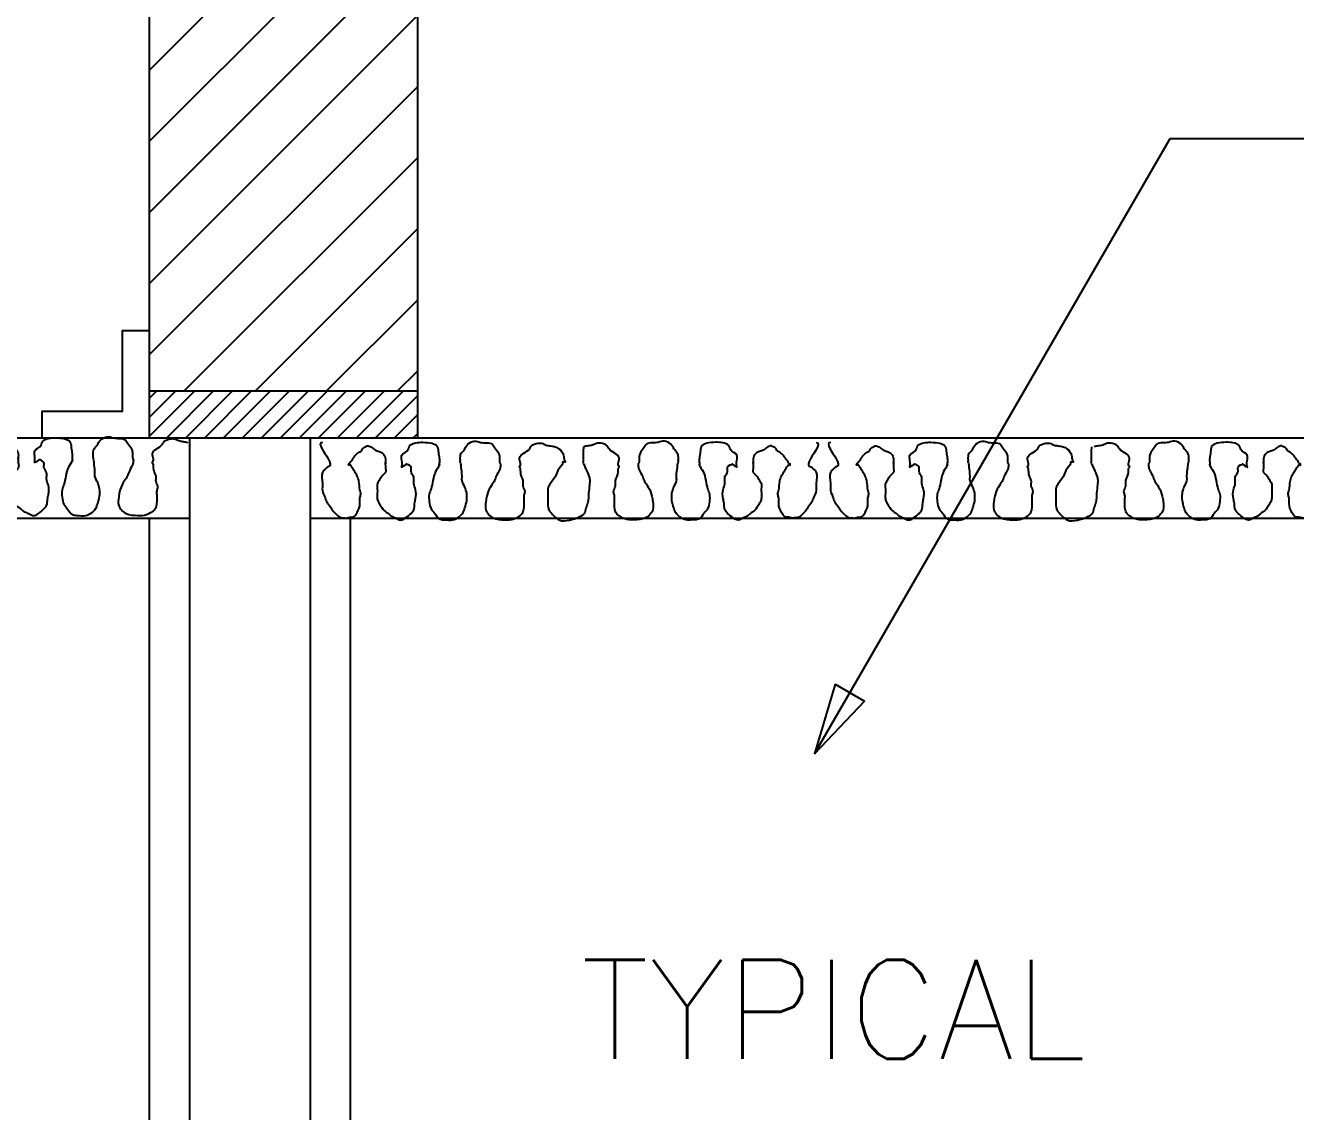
# Model space of a CAD drawing. Extents: x -251.9 to -196.2, y -340.1 to -300.7.
# Drawn here: x -243.925 to -242.003, y -333.244 to -331.6 of the extents above; entities that cross this region are included whole.
import ezdxf
from ezdxf.enums import TextEntityAlignment as Align

# ---------------------------------------------------------------- set-up
doc = ezdxf.new("R2010")
doc.units = 0
doc.header["$LTSCALE"] = 0.5
doc.header["$MEASUREMENT"] = 0
for name, color, linetype in [('AC', 10, 'CONTINUOUS'), ('DUCK', 2, 'CONTINUOUS'), ('HATCH', 11, 'CONTINUOUS'), ('LA-1', 2, 'CONTINUOUS'), ('LINE', 3, 'CONTINUOUS')]:
    doc.layers.add(name, color=color, linetype=linetype)
doc.styles.add('ROMANS', font='romans', dxfattribs={"width": 0.6})

msp = doc.modelspace()

# ---------------------------------------------------------------- hatches: boundary and pattern name
at = {"layer": 'HATCH'}
h = msp.add_hatch(dxfattribs=at)
h.set_pattern_fill('ANSI31', color=256, scale=0.608943, style=0)
h.set_pattern_definition([(45, (-325.95441, -351.01936), (-0.05382345, 0.05382345), [])])
h.paths.add_polyline_path([(-243.3313, -331.2097), (-243.4924, -331.2097), (-243.4924, -331.234), (-243.5657, -331.1849), (-243.5657, -331.2097), (-243.7373, -331.2097), (-243.7373, -332.1536), (-243.3313, -332.1536)])
h = msp.add_hatch(dxfattribs=at)
h.set_pattern_fill('ANSI31', color=256, scale=0.162385, style=0)
h.set_pattern_definition([(45, (-336.234206, -352.00708), (-0.0143529197, 0.0143529197), [])])
h.paths.add_polyline_path([(-243.7373, -332.1536), (-243.7373, -332.2246), (-243.3313, -332.2246), (-243.3313, -332.1536)])

# ---------------------------------------------------------------- linework, layer by layer
at = {"layer": 'AC'}
for p, q in [((-243.7373, -332.2246), (-243.7373, -331.2097)), ((-243.3313, -332.2246), (-243.3313, -331.2097)), ((-243.7373, -332.1536), (-243.3313, -332.1536)), ((-243.6764, -334.498), (-243.6764, -332.2246)), ((-243.4937, -334.498), (-243.4937, -332.2246)), ((-243.7373, -334.3762), (-243.7373, -332.3464)), ((-243.4328, -334.3762), (-243.4328, -332.3464))]:
    msp.add_line(p, q, dxfattribs=at)
at = {"layer": 'DUCK'}
for p, q in [((-244.7522, -332.2246), (-240.8549, -332.2246)), ((-244.8943, -332.3464), (-243.6764, -332.3464)), ((-243.4937, -332.3464), (-240.9767, -332.3464))]:
    msp.add_line(p, q, dxfattribs=at)
at = {"layer": 'HATCH'}
for points, knots in [([(-244.0311, -332.2247), (-244.0402, -332.2255), (-244.0166, -332.2533), (-244.0204, -332.2615), (-244.0202, -332.2598), (-244.0346, -332.27), (-244.03, -332.2851), (-244.0324, -332.2983), (-244.027, -332.3074), (-244.0248, -332.3159), (-244.019, -332.3218), (-244.0157, -332.3288), (-244.0101, -332.3339), (-244.0051, -332.3386), (-243.9989, -332.3391), (-243.9936, -332.3397), (-243.9898, -332.3372), (-243.9857, -332.3384), (-243.9814, -332.3359), (-243.9771, -332.3288), (-243.9734, -332.3193), (-243.9754, -332.3096), (-243.9721, -332.3029), (-243.9756, -332.2947), (-243.9749, -332.2852), (-243.9777, -332.2774), (-243.9807, -332.2715), (-243.9836, -332.267), (-243.9873, -332.2611), (-243.9918, -332.2561), (-243.9906, -332.2573), (-243.9906, -332.2598), (-243.9924, -332.2593), (-243.9848, -332.25), (-243.9801, -332.2411), (-243.9715, -332.2381), (-243.9704, -332.2334), (-243.9666, -332.2321), (-243.9627, -332.2293), (-243.9571, -332.2315), (-243.9536, -332.2353), (-243.9468, -332.2385), (-243.9385, -332.2401), (-243.9355, -332.2484), (-243.936, -332.2573), (-243.9357, -332.2559), (-243.9358, -332.2551), (-243.9356, -332.2533), (-243.9363, -332.2618), (-243.934, -332.2702), (-243.9416, -332.275), (-243.9445, -332.2816), (-243.9487, -332.2874), (-243.9478, -332.2952), (-243.9481, -332.302), (-243.9484, -332.3094), (-243.9469, -332.3153), (-243.9421, -332.3219), (-243.9378, -332.3289), (-243.9317, -332.3318), (-243.9286, -332.3359), (-243.9232, -332.3377), (-243.9187, -332.34), (-243.9148, -332.3424), (-243.9101, -332.3422), (-243.904, -332.3385), (-243.898, -332.3334), (-243.8915, -332.3263), (-243.8922, -332.3179), (-243.8894, -332.3082), (-243.8888, -332.2974), (-243.8944, -332.2872), (-243.8909, -332.2768), (-243.8988, -332.2702), (-243.8947, -332.2601), (-243.9053, -332.2575), (-243.9026, -332.2573), (-243.9123, -332.2629), (-243.9106, -332.2617), (-243.9103, -332.2536), (-243.9131, -332.2414), (-243.9011, -332.239), (-243.8996, -332.226), (-243.8872, -332.2246), (-243.8755, -332.2247), (-243.8668, -332.2246), (-243.8556, -332.2303), (-243.8561, -332.2401), (-243.8537, -332.2485), (-243.8545, -332.2578), (-243.8541, -332.2582), (-243.8547, -332.2573), (-243.853, -332.2591), (-243.8611, -332.2692), (-243.864, -332.2821), (-243.8658, -332.2939), (-243.8705, -332.304), (-243.8695, -332.3144), (-243.8682, -332.3253), (-243.8603, -332.3323), (-243.8562, -332.3414), (-243.8449, -332.342), (-243.8355, -332.3432), (-243.8251, -332.339), (-243.8184, -332.3325), (-243.8152, -332.3228), (-243.8123, -332.3132), (-243.8124, -332.3022), (-243.8151, -332.292), (-243.8206, -332.284), (-243.8191, -332.2729), (-243.8217, -332.263), (-243.8207, -332.2615), (-243.8229, -332.2524), (-243.8224, -332.2526), (-243.8225, -332.2525), (-243.8227, -332.2408), (-243.8162, -332.2362), (-243.8124, -332.2263), (-243.8008, -332.2208), (-243.7881, -332.2269), (-243.7756, -332.223), (-243.7697, -332.2341), (-243.7645, -332.2396), (-243.7626, -332.2476), (-243.7637, -332.256), (-243.7609, -332.2572), (-243.762, -332.2597), (-243.7616, -332.2646), (-243.7683, -332.2751), (-243.7712, -332.2851), (-243.7785, -332.2933), (-243.7824, -332.304), (-243.784, -332.3156), (-243.7855, -332.3257), (-243.7798, -332.3342), (-243.7706, -332.3419), (-243.7585, -332.3417), (-243.7459, -332.3424), (-243.7377, -332.3393), (-243.7307, -332.3349), (-243.7263, -332.3293), (-243.7257, -332.3203), (-243.7255, -332.3121), (-243.7264, -332.3046), (-243.723, -332.2982), (-243.7288, -332.2913), (-243.7259, -332.2827), (-243.7317, -332.2744), (-243.7308, -332.2637), (-243.7331, -332.2621), (-243.7334, -332.2608), (-243.7297, -332.2594), (-243.7363, -332.2435), (-243.7194, -332.2394), (-243.7144, -332.2281), (-243.7068, -332.226), (-243.6989, -332.2255), (-243.693, -332.2293), (-243.686, -332.2301), (-243.6815, -332.2308), (-243.6794, -332.2314)], [0, 0, 0, 0, 0.0135353, 0.0258367, 0.033431, 0.0402274, 0.0483779, 0.0538116, 0.0596161, 0.0632746, 0.0666728, 0.0715734, 0.0744575, 0.0778574, 0.0813265, 0.0833677, 0.085519, 0.0875602, 0.089081, 0.0924792, 0.0995714, 0.1036467, 0.1064475, 0.1099111, 0.1160617, 0.1203582, 0.1218775, 0.1258398, 0.12829, 0.1322523, 0.1349692, 0.1410821, 0.1458366, 0.1497988, 0.1579839, 0.1604358, 0.1619551, 0.164407, 0.1659279, 0.168733, 0.1721329, 0.1736537, 0.1797373, 0.1833958, 0.1854335, 0.1929048, 0.1963009, 0.2010554, 0.2051307, 0.209206, 0.2120901, 0.2169907, 0.2200292, 0.2220669, 0.2281798, 0.2302174, 0.2330182, 0.2369805, 0.2422891, 0.244741, 0.2466637, 0.2497055, 0.2527473, 0.2542682, 0.2563094, 0.2593512, 0.2646615, 0.2680597, 0.2728626, 0.2763261, 0.2831183, 0.2880637, 0.2928181, 0.297376, 0.3007721, 0.3055791, 0.3076167, 0.3146125, 0.3180086, 0.3234423, 0.3275176, 0.3337859, 0.3359342, 0.3454089, 0.3467698, 0.3536075, 0.3585113, 0.362643, 0.3667747, 0.3715292, 0.3762837, 0.3823966, 0.3871511, 0.3932283, 0.4003205, 0.4065831, 0.4108795, 0.4163132, 0.4219148, 0.4262668, 0.4315754, 0.4350445, 0.4418486, 0.4455117, 0.45128, 0.4549386, 0.4605401, 0.4659738, 0.4709192, 0.4760933, 0.4794894, 0.4869917, 0.4910669, 0.4965431, 0.5006184, 0.5074105, 0.5122134, 0.5165655, 0.5180848, 0.5278237, 0.5299749, 0.5389238, 0.542322, 0.5472225, 0.5500233, 0.5540985, 0.5595747, 0.567046, 0.5745483, 0.5812397, 0.5848982, 0.5897987, 0.5971158, 0.6012475, 0.6073604, 0.6113227, 0.6156765, 0.6246253, 0.6280273, 0.634481, 0.6369329, 0.6403311, 0.6444628, 0.6498965, 0.6526134, 0.6554141, 0.6597106, 0.6637859, 0.6674444, 0.6735951, 0.6790712, 0.6851842, 0.6920103, 0.6968132, 0.7069202, 0.7093704, 0.7145508, 0.7172723, 0.7209355, 0.7244046, 0.7276109, 0.7276109, 0.7276109, 0.7276109]), ([(-243.4754, -332.2314), (-243.4846, -332.2322), (-243.461, -332.26), (-243.4648, -332.2682), (-243.4646, -332.2665), (-243.479, -332.2766), (-243.4743, -332.2918), (-243.4768, -332.3049), (-243.4714, -332.314), (-243.4692, -332.3226), (-243.4634, -332.3285), (-243.4601, -332.3355), (-243.4545, -332.3405), (-243.4495, -332.3452), (-243.4433, -332.3457), (-243.438, -332.3463), (-243.4342, -332.3439), (-243.4301, -332.345), (-243.4258, -332.3425), (-243.4215, -332.3355), (-243.4178, -332.3259), (-243.4197, -332.3163), (-243.4165, -332.3096), (-243.42, -332.3014), (-243.4192, -332.2919), (-243.4221, -332.2841), (-243.4251, -332.2782), (-243.428, -332.2736), (-243.4317, -332.2678), (-243.4361, -332.2628), (-243.435, -332.264), (-243.435, -332.2664), (-243.4368, -332.266), (-243.4292, -332.2567), (-243.4244, -332.2477), (-243.4159, -332.2447), (-243.4148, -332.24), (-243.411, -332.2387), (-243.4071, -332.236), (-243.4015, -332.2382), (-243.3979, -332.2419), (-243.3912, -332.2451), (-243.3829, -332.2468), (-243.3799, -332.2551), (-243.3804, -332.264), (-243.3801, -332.2626), (-243.3802, -332.2618), (-243.38, -332.26), (-243.3807, -332.2684), (-243.3784, -332.2769), (-243.386, -332.2816), (-243.3888, -332.2883), (-243.3931, -332.2941), (-243.3922, -332.3018), (-243.3925, -332.3086), (-243.3928, -332.3161), (-243.3913, -332.322), (-243.3865, -332.3286), (-243.3822, -332.3356), (-243.376, -332.3384), (-243.373, -332.3426), (-243.3676, -332.3444), (-243.3631, -332.3467), (-243.3592, -332.3491), (-243.3545, -332.3489), (-243.3483, -332.3451), (-243.3423, -332.3401), (-243.3359, -332.333), (-243.3365, -332.3246), (-243.3338, -332.3148), (-243.3332, -332.3041), (-243.3387, -332.2939), (-243.3353, -332.2835), (-243.3432, -332.2769), (-243.3391, -332.2668), (-243.3497, -332.2641), (-243.347, -332.2639), (-243.3567, -332.2696), (-243.355, -332.2684), (-243.3547, -332.2602), (-243.3575, -332.248), (-243.3455, -332.2457), (-243.3439, -332.2327), (-243.3316, -332.2313), (-243.3199, -332.2314), (-243.3111, -332.2313), (-243.3, -332.2369), (-243.3005, -332.2467), (-243.2981, -332.2551), (-243.2988, -332.2645), (-243.2985, -332.2649), (-243.2991, -332.264), (-243.2974, -332.2657), (-243.3055, -332.2758), (-243.3084, -332.2888), (-243.3102, -332.3006), (-243.3149, -332.3106), (-243.3139, -332.3211), (-243.3125, -332.332), (-243.3047, -332.3389), (-243.3006, -332.3481), (-243.2893, -332.3487), (-243.2799, -332.3499), (-243.2695, -332.3456), (-243.2628, -332.3392), (-243.2595, -332.3294), (-243.2567, -332.3199), (-243.2567, -332.3089), (-243.2595, -332.2987), (-243.265, -332.2907), (-243.2635, -332.2796), (-243.2661, -332.2696), (-243.265, -332.2682), (-243.2673, -332.2591), (-243.2667, -332.2593), (-243.2668, -332.2592), (-243.2671, -332.2475), (-243.2605, -332.2429), (-243.2567, -332.233), (-243.2452, -332.2275), (-243.2325, -332.2336), (-243.22, -332.2297), (-243.2141, -332.2408), (-243.2089, -332.2463), (-243.207, -332.2543), (-243.2081, -332.2627), (-243.2053, -332.2639), (-243.2064, -332.2663), (-243.2059, -332.2713), (-243.2127, -332.2817), (-243.2156, -332.2917), (-243.2228, -332.3), (-243.2268, -332.3107), (-243.2284, -332.3223), (-243.2298, -332.3324), (-243.2242, -332.3408), (-243.215, -332.3486), (-243.2029, -332.3484), (-243.1902, -332.3491), (-243.1821, -332.346), (-243.1751, -332.3416), (-243.1707, -332.336), (-243.1701, -332.327), (-243.1699, -332.3188), (-243.1708, -332.3113), (-243.1674, -332.3049), (-243.1732, -332.298), (-243.1703, -332.2894), (-243.176, -332.2811), (-243.1752, -332.2704), (-243.1775, -332.2688), (-243.1778, -332.2675), (-243.1741, -332.2661), (-243.1807, -332.2501), (-243.1638, -332.2461), (-243.1588, -332.2348), (-243.1511, -332.2327), (-243.1432, -332.2322), (-243.1373, -332.236), (-243.1302, -332.2368), (-243.1235, -332.2378), (-243.1158, -332.2415), (-243.1102, -332.2494), (-243.1097, -332.2603), (-243.106, -332.2616), (-243.1138, -332.2608), (-243.1104, -332.2637), (-243.1197, -332.2726), (-243.1227, -332.2854), (-243.131, -332.2926), (-243.1352, -332.3024), (-243.1341, -332.311), (-243.1343, -332.3214), (-243.1351, -332.3326), (-243.128, -332.3397), (-243.1222, -332.3458), (-243.116, -332.3504), (-243.1056, -332.3498), (-243.0966, -332.3485), (-243.0867, -332.3442), (-243.0779, -332.3402), (-243.0767, -332.3305), (-243.0723, -332.321), (-243.0726, -332.309), (-243.0707, -332.2972), (-243.0702, -332.2878), (-243.0728, -332.2785), (-243.0767, -332.2706), (-243.0814, -332.2612), (-243.08, -332.2603), (-243.0806, -332.2603), (-243.0804, -332.258), (-243.0806, -332.2482), (-243.0803, -332.2409), (-243.0799, -332.2381)], [0, 0, 0, 0, 0.0135353, 0.0258367, 0.033431, 0.0402274, 0.0483779, 0.0538116, 0.0596161, 0.0632746, 0.0666728, 0.0715734, 0.0744575, 0.0778574, 0.0813265, 0.0833677, 0.085519, 0.0875602, 0.089081, 0.0924792, 0.0995714, 0.1036467, 0.1064475, 0.1099111, 0.1160617, 0.1203582, 0.1218775, 0.1258398, 0.12829, 0.1322523, 0.1349692, 0.1410821, 0.1458366, 0.1497988, 0.1579839, 0.1604358, 0.1619551, 0.164407, 0.1659279, 0.168733, 0.1721329, 0.1736537, 0.1797373, 0.1833958, 0.1854335, 0.1929048, 0.1963009, 0.2010554, 0.2051307, 0.209206, 0.2120901, 0.2169907, 0.2200292, 0.2220669, 0.2281798, 0.2302174, 0.2330182, 0.2369805, 0.2422891, 0.244741, 0.2466637, 0.2497055, 0.2527473, 0.2542682, 0.2563094, 0.2593512, 0.2646615, 0.2680597, 0.2728626, 0.2763261, 0.2831183, 0.2880637, 0.2928181, 0.297376, 0.3007721, 0.3055791, 0.3076167, 0.3146125, 0.3180086, 0.3234423, 0.3275176, 0.3337859, 0.3359342, 0.3454089, 0.3467698, 0.3536075, 0.3585113, 0.362643, 0.3667747, 0.3715292, 0.3762837, 0.3823966, 0.3871511, 0.3932283, 0.4003205, 0.4065831, 0.4108795, 0.4163132, 0.4219148, 0.4262668, 0.4315754, 0.4350445, 0.4418486, 0.4455117, 0.45128, 0.4549386, 0.4605401, 0.4659738, 0.4709192, 0.4760933, 0.4794894, 0.4869917, 0.4910669, 0.4965431, 0.5006184, 0.5074105, 0.5122134, 0.5165655, 0.5180848, 0.5278237, 0.5299749, 0.5389238, 0.542322, 0.5472225, 0.5500233, 0.5540985, 0.5595747, 0.567046, 0.5745483, 0.5812397, 0.5848982, 0.5897987, 0.5971158, 0.6012475, 0.6073604, 0.6113227, 0.6156765, 0.6246253, 0.6280273, 0.634481, 0.6369329, 0.6403311, 0.6444628, 0.6498965, 0.6526134, 0.6554141, 0.6597106, 0.6637859, 0.6674444, 0.6735951, 0.6790712, 0.6851842, 0.6920103, 0.6968132, 0.7069202, 0.7093704, 0.7145508, 0.7172723, 0.7209355, 0.7244046, 0.7278737, 0.7309155, 0.7367618, 0.7408935, 0.7470441, 0.7534889, 0.7582433, 0.7652392, 0.7704133, 0.7772097, 0.7808683, 0.7856227, 0.789698, 0.7965241, 0.8008762, 0.8037603, 0.8092436, 0.8112848, 0.8188915, 0.8225546, 0.8274584, 0.8317549, 0.8360514, 0.8428775, 0.8490281, 0.8537826, 0.8565834, 0.8632748, 0.8669334, 0.8716878, 0.8791592, 0.8839137, 0.8900266, 0.8939614, 0.8939614, 0.8939614, 0.8939614]), ([(-242.7283, -332.2314), (-242.7192, -332.2322), (-242.7427, -332.26), (-242.7389, -332.2682), (-242.7392, -332.2665), (-242.7247, -332.2766), (-242.7294, -332.2918), (-242.727, -332.3049), (-242.7323, -332.314), (-242.7346, -332.3226), (-242.7403, -332.3285), (-242.7436, -332.3355), (-242.7492, -332.3405), (-242.7542, -332.3452), (-242.7604, -332.3457), (-242.7657, -332.3463), (-242.7695, -332.3439), (-242.7736, -332.345), (-242.7779, -332.3425), (-242.7822, -332.3355), (-242.7859, -332.3259), (-242.784, -332.3163), (-242.7872, -332.3096), (-242.7837, -332.3014), (-242.7845, -332.2919), (-242.7816, -332.2841), (-242.7787, -332.2782), (-242.7758, -332.2736), (-242.7721, -332.2678), (-242.7676, -332.2628), (-242.7687, -332.264), (-242.7688, -332.2664), (-242.7669, -332.266), (-242.7745, -332.2567), (-242.7793, -332.2477), (-242.7878, -332.2447), (-242.7889, -332.24), (-242.7927, -332.2387), (-242.7966, -332.236), (-242.8023, -332.2382), (-242.8058, -332.2419), (-242.8125, -332.2451), (-242.8209, -332.2468), (-242.8239, -332.2551), (-242.8233, -332.264), (-242.8236, -332.2626), (-242.8235, -332.2618), (-242.8238, -332.26), (-242.823, -332.2684), (-242.8254, -332.2769), (-242.8177, -332.2816), (-242.8149, -332.2883), (-242.8107, -332.2941), (-242.8115, -332.3018), (-242.8113, -332.3086), (-242.8109, -332.3161), (-242.8125, -332.322), (-242.8172, -332.3286), (-242.8216, -332.3356), (-242.8277, -332.3384), (-242.8308, -332.3426), (-242.8361, -332.3444), (-242.8406, -332.3467), (-242.8445, -332.3491), (-242.8493, -332.3489), (-242.8554, -332.3451), (-242.8614, -332.3401), (-242.8678, -332.333), (-242.8672, -332.3246), (-242.8699, -332.3148), (-242.8706, -332.3041), (-242.865, -332.2939), (-242.8684, -332.2835), (-242.8605, -332.2769), (-242.8646, -332.2668), (-242.8541, -332.2641), (-242.8568, -332.2639), (-242.8471, -332.2696), (-242.8488, -332.2684), (-242.849, -332.2602), (-242.8462, -332.248), (-242.8582, -332.2457), (-242.8598, -332.2327), (-242.8721, -332.2313), (-242.8838, -332.2314), (-242.8926, -332.2313), (-242.9037, -332.2369), (-242.9032, -332.2467), (-242.9056, -332.2551), (-242.9049, -332.2645), (-242.9052, -332.2649), (-242.9046, -332.264), (-242.9063, -332.2657), (-242.8982, -332.2758), (-242.8953, -332.2888), (-242.8935, -332.3006), (-242.8889, -332.3106), (-242.8898, -332.3211), (-242.8912, -332.332), (-242.899, -332.3389), (-242.9032, -332.3481), (-242.9144, -332.3487), (-242.9238, -332.3499), (-242.9342, -332.3456), (-242.9409, -332.3392), (-242.9442, -332.3294), (-242.947, -332.3199), (-242.947, -332.3089), (-242.9442, -332.2987), (-242.9387, -332.2907), (-242.9403, -332.2796), (-242.9377, -332.2696), (-242.9387, -332.2682), (-242.9364, -332.2591), (-242.937, -332.2593), (-242.9369, -332.2592), (-242.9366, -332.2475), (-242.9432, -332.2429), (-242.947, -332.233), (-242.9585, -332.2275), (-242.9713, -332.2336), (-242.9837, -332.2297), (-242.9896, -332.2408), (-242.9948, -332.2463), (-242.9967, -332.2543), (-242.9957, -332.2627), (-242.9984, -332.2639), (-242.9973, -332.2663), (-242.9978, -332.2713), (-242.991, -332.2817), (-242.9881, -332.2917), (-242.9809, -332.3), (-242.9769, -332.3107), (-242.9753, -332.3223), (-242.9739, -332.3324), (-242.9795, -332.3408), (-242.9887, -332.3486), (-243.0008, -332.3484), (-243.0135, -332.3491), (-243.0216, -332.346), (-243.0287, -332.3416), (-243.0331, -332.336), (-243.0336, -332.327), (-243.0338, -332.3188), (-243.0329, -332.3113), (-243.0364, -332.3049), (-243.0306, -332.298), (-243.0334, -332.2894), (-243.0277, -332.2811), (-243.0285, -332.2704), (-243.0262, -332.2688), (-243.0259, -332.2675), (-243.0296, -332.2661), (-243.023, -332.2501), (-243.04, -332.2461), (-243.045, -332.2348), (-243.0526, -332.2327), (-243.0605, -332.2322), (-243.0664, -332.236), (-243.0734, -332.2368), (-243.0779, -332.2375), (-243.0799, -332.2381)], [0, 0, 0, 0, 0.0135353, 0.0258367, 0.033431, 0.0402274, 0.0483779, 0.0538116, 0.0596161, 0.0632746, 0.0666728, 0.0715734, 0.0744575, 0.0778574, 0.0813265, 0.0833677, 0.085519, 0.0875602, 0.089081, 0.0924792, 0.0995714, 0.1036467, 0.1064475, 0.1099111, 0.1160617, 0.1203582, 0.1218775, 0.1258398, 0.12829, 0.1322523, 0.1349692, 0.1410821, 0.1458366, 0.1497988, 0.1579839, 0.1604358, 0.1619551, 0.164407, 0.1659279, 0.168733, 0.1721329, 0.1736537, 0.1797373, 0.1833958, 0.1854335, 0.1929048, 0.1963009, 0.2010554, 0.2051307, 0.209206, 0.2120901, 0.2169907, 0.2200292, 0.2220669, 0.2281798, 0.2302174, 0.2330182, 0.2369805, 0.2422891, 0.244741, 0.2466637, 0.2497055, 0.2527473, 0.2542682, 0.2563094, 0.2593512, 0.2646615, 0.2680597, 0.2728626, 0.2763261, 0.2831183, 0.2880637, 0.2928181, 0.297376, 0.3007721, 0.3055791, 0.3076167, 0.3146125, 0.3180086, 0.3234423, 0.3275176, 0.3337859, 0.3359342, 0.3454089, 0.3467698, 0.3536075, 0.3585113, 0.362643, 0.3667747, 0.3715292, 0.3762837, 0.3823966, 0.3871511, 0.3932283, 0.4003205, 0.4065831, 0.4108795, 0.4163132, 0.4219148, 0.4262668, 0.4315754, 0.4350445, 0.4418486, 0.4455117, 0.45128, 0.4549386, 0.4605401, 0.4659738, 0.4709192, 0.4760933, 0.4794894, 0.4869917, 0.4910669, 0.4965431, 0.5006184, 0.5074105, 0.5122134, 0.5165655, 0.5180848, 0.5278237, 0.5299749, 0.5389238, 0.542322, 0.5472225, 0.5500233, 0.5540985, 0.5595747, 0.567046, 0.5745483, 0.5812397, 0.5848982, 0.5897987, 0.5971158, 0.6012475, 0.6073604, 0.6113227, 0.6156765, 0.6246253, 0.6280273, 0.634481, 0.6369329, 0.6403311, 0.6444628, 0.6498965, 0.6526134, 0.6554141, 0.6597106, 0.6637859, 0.6674444, 0.6735951, 0.6790712, 0.6851842, 0.6920103, 0.6968132, 0.7069202, 0.7093704, 0.7145508, 0.7172723, 0.7209355, 0.7244046, 0.7276109, 0.7276109, 0.7276109, 0.7276109]), ([(-242.7066, -332.2314), (-242.7157, -332.2322), (-242.6922, -332.26), (-242.696, -332.2682), (-242.6957, -332.2665), (-242.7102, -332.2766), (-242.7055, -332.2918), (-242.7079, -332.3049), (-242.7026, -332.314), (-242.7003, -332.3226), (-242.6946, -332.3285), (-242.6913, -332.3355), (-242.6857, -332.3405), (-242.6807, -332.3452), (-242.6745, -332.3457), (-242.6692, -332.3463), (-242.6654, -332.3439), (-242.6613, -332.345), (-242.657, -332.3425), (-242.6527, -332.3355), (-242.649, -332.3259), (-242.6509, -332.3163), (-242.6477, -332.3096), (-242.6512, -332.3014), (-242.6504, -332.2919), (-242.6533, -332.2841), (-242.6562, -332.2782), (-242.6591, -332.2736), (-242.6628, -332.2678), (-242.6673, -332.2628), (-242.6662, -332.264), (-242.6661, -332.2664), (-242.668, -332.266), (-242.6604, -332.2567), (-242.6556, -332.2477), (-242.6471, -332.2447), (-242.646, -332.24), (-242.6422, -332.2387), (-242.6383, -332.236), (-242.6326, -332.2382), (-242.6291, -332.2419), (-242.6224, -332.2451), (-242.614, -332.2468), (-242.6111, -332.2551), (-242.6116, -332.264), (-242.6113, -332.2626), (-242.6114, -332.2618), (-242.6112, -332.26), (-242.6119, -332.2684), (-242.6095, -332.2769), (-242.6172, -332.2816), (-242.62, -332.2883), (-242.6242, -332.2941), (-242.6234, -332.3018), (-242.6236, -332.3086), (-242.624, -332.3161), (-242.6224, -332.322), (-242.6177, -332.3286), (-242.6133, -332.3356), (-242.6072, -332.3384), (-242.6042, -332.3426), (-242.5988, -332.3444), (-242.5943, -332.3467), (-242.5904, -332.3491), (-242.5856, -332.3489), (-242.5795, -332.3451), (-242.5735, -332.3401), (-242.5671, -332.333), (-242.5677, -332.3246), (-242.565, -332.3148), (-242.5643, -332.3041), (-242.5699, -332.2939), (-242.5665, -332.2835), (-242.5744, -332.2769), (-242.5703, -332.2668), (-242.5808, -332.2641), (-242.5782, -332.2639), (-242.5878, -332.2696), (-242.5861, -332.2684), (-242.5859, -332.2602), (-242.5887, -332.248), (-242.5767, -332.2457), (-242.5751, -332.2327), (-242.5628, -332.2313), (-242.5511, -332.2314), (-242.5423, -332.2313), (-242.5312, -332.2369), (-242.5317, -332.2467), (-242.5293, -332.2551), (-242.53, -332.2645), (-242.5297, -332.2649), (-242.5303, -332.264), (-242.5286, -332.2657), (-242.5367, -332.2758), (-242.5396, -332.2888), (-242.5414, -332.3006), (-242.546, -332.3106), (-242.5451, -332.3211), (-242.5437, -332.332), (-242.5359, -332.3389), (-242.5317, -332.3481), (-242.5205, -332.3487), (-242.5111, -332.3499), (-242.5007, -332.3456), (-242.494, -332.3392), (-242.4907, -332.3294), (-242.4879, -332.3199), (-242.4879, -332.3089), (-242.4907, -332.2987), (-242.4962, -332.2907), (-242.4947, -332.2796), (-242.4972, -332.2696), (-242.4962, -332.2682), (-242.4985, -332.2591), (-242.4979, -332.2593), (-242.498, -332.2592), (-242.4983, -332.2475), (-242.4917, -332.2429), (-242.4879, -332.233), (-242.4764, -332.2275), (-242.4637, -332.2336), (-242.4512, -332.2297), (-242.4453, -332.2408), (-242.4401, -332.2463), (-242.4382, -332.2543), (-242.4392, -332.2627), (-242.4365, -332.2639), (-242.4376, -332.2663), (-242.4371, -332.2713), (-242.4439, -332.2817), (-242.4468, -332.2917), (-242.454, -332.3), (-242.458, -332.3107), (-242.4596, -332.3223), (-242.461, -332.3324), (-242.4554, -332.3408), (-242.4462, -332.3486), (-242.4341, -332.3484), (-242.4214, -332.3491), (-242.4133, -332.346), (-242.4063, -332.3416), (-242.4019, -332.336), (-242.4013, -332.327), (-242.4011, -332.3188), (-242.402, -332.3113), (-242.3985, -332.3049), (-242.4043, -332.298), (-242.4015, -332.2894), (-242.4072, -332.2811), (-242.4064, -332.2704), (-242.4087, -332.2688), (-242.409, -332.2675), (-242.4053, -332.2661), (-242.4119, -332.2501), (-242.3949, -332.2461), (-242.3899, -332.2348), (-242.3823, -332.2327), (-242.3744, -332.2322), (-242.3685, -332.236), (-242.3613, -332.2368), (-242.3546, -332.2378), (-242.347, -332.2415), (-242.3414, -332.2494), (-242.3409, -332.2603), (-242.3372, -332.2616), (-242.345, -332.2608), (-242.3415, -332.2637), (-242.3509, -332.2726), (-242.3539, -332.2854), (-242.3622, -332.2926), (-242.3664, -332.3024), (-242.3653, -332.311), (-242.3654, -332.3214), (-242.3663, -332.3326), (-242.3592, -332.3397), (-242.3534, -332.3458), (-242.3472, -332.3504), (-242.3368, -332.3498), (-242.3278, -332.3485), (-242.3179, -332.3442), (-242.3091, -332.3402), (-242.3079, -332.3305), (-242.3035, -332.321), (-242.3038, -332.309), (-242.3019, -332.2972), (-242.3014, -332.2878), (-242.3039, -332.2785), (-242.3079, -332.2706), (-242.3126, -332.2612), (-242.3111, -332.2603), (-242.3117, -332.2603), (-242.3116, -332.258), (-242.3118, -332.2482), (-242.3115, -332.2409), (-242.3111, -332.2381)], [0, 0, 0, 0, 0.0135353, 0.0258367, 0.033431, 0.0402274, 0.0483779, 0.0538116, 0.0596161, 0.0632746, 0.0666728, 0.0715734, 0.0744575, 0.0778574, 0.0813265, 0.0833677, 0.085519, 0.0875602, 0.089081, 0.0924792, 0.0995714, 0.1036467, 0.1064475, 0.1099111, 0.1160617, 0.1203582, 0.1218775, 0.1258398, 0.12829, 0.1322523, 0.1349692, 0.1410821, 0.1458366, 0.1497988, 0.1579839, 0.1604358, 0.1619551, 0.164407, 0.1659279, 0.168733, 0.1721329, 0.1736537, 0.1797373, 0.1833958, 0.1854335, 0.1929048, 0.1963009, 0.2010554, 0.2051307, 0.209206, 0.2120901, 0.2169907, 0.2200292, 0.2220669, 0.2281798, 0.2302174, 0.2330182, 0.2369805, 0.2422891, 0.244741, 0.2466637, 0.2497055, 0.2527473, 0.2542682, 0.2563094, 0.2593512, 0.2646615, 0.2680597, 0.2728626, 0.2763261, 0.2831183, 0.2880637, 0.2928181, 0.297376, 0.3007721, 0.3055791, 0.3076167, 0.3146125, 0.3180086, 0.3234423, 0.3275176, 0.3337859, 0.3359342, 0.3454089, 0.3467698, 0.3536075, 0.3585113, 0.362643, 0.3667747, 0.3715292, 0.3762837, 0.3823966, 0.3871511, 0.3932283, 0.4003205, 0.4065831, 0.4108795, 0.4163132, 0.4219148, 0.4262668, 0.4315754, 0.4350445, 0.4418486, 0.4455117, 0.45128, 0.4549386, 0.4605401, 0.4659738, 0.4709192, 0.4760933, 0.4794894, 0.4869917, 0.4910669, 0.4965431, 0.5006184, 0.5074105, 0.5122134, 0.5165655, 0.5180848, 0.5278237, 0.5299749, 0.5389238, 0.542322, 0.5472225, 0.5500233, 0.5540985, 0.5595747, 0.567046, 0.5745483, 0.5812397, 0.5848982, 0.5897987, 0.5971158, 0.6012475, 0.6073604, 0.6113227, 0.6156765, 0.6246253, 0.6280273, 0.634481, 0.6369329, 0.6403311, 0.6444628, 0.6498965, 0.6526134, 0.6554141, 0.6597106, 0.6637859, 0.6674444, 0.6735951, 0.6790712, 0.6851842, 0.6920103, 0.6968132, 0.7069202, 0.7093704, 0.7145508, 0.7172723, 0.7209355, 0.7244046, 0.7278737, 0.7309155, 0.7367618, 0.7408935, 0.7470441, 0.7534889, 0.7582433, 0.7652392, 0.7704133, 0.7772097, 0.7808683, 0.7856227, 0.789698, 0.7965241, 0.8008762, 0.8037603, 0.8092436, 0.8112848, 0.8188915, 0.8225546, 0.8274584, 0.8317549, 0.8360514, 0.8428775, 0.8490281, 0.8537826, 0.8565834, 0.8632748, 0.8669334, 0.8716878, 0.8791592, 0.8839137, 0.8900266, 0.8939614, 0.8939614, 0.8939614, 0.8939614]), ([(-241.9559, -332.2314), (-241.9468, -332.2322), (-241.9703, -332.26), (-241.9666, -332.2682), (-241.9668, -332.2665), (-241.9524, -332.2766), (-241.957, -332.2918), (-241.9546, -332.3049), (-241.9599, -332.314), (-241.9622, -332.3226), (-241.9679, -332.3285), (-241.9712, -332.3355), (-241.9769, -332.3405), (-241.9819, -332.3452), (-241.9881, -332.3457), (-241.9933, -332.3463), (-241.9972, -332.3439), (-242.0012, -332.345), (-242.0055, -332.3425), (-242.0098, -332.3355), (-242.0135, -332.3259), (-242.0116, -332.3163), (-242.0149, -332.3096), (-242.0113, -332.3014), (-242.0121, -332.2919), (-242.0093, -332.2841), (-242.0063, -332.2782), (-242.0034, -332.2736), (-241.9997, -332.2678), (-241.9952, -332.2628), (-241.9963, -332.264), (-241.9964, -332.2664), (-241.9946, -332.266), (-242.0021, -332.2567), (-242.0069, -332.2477), (-242.0154, -332.2447), (-242.0165, -332.24), (-242.0204, -332.2387), (-242.0242, -332.236), (-242.0299, -332.2382), (-242.0334, -332.2419), (-242.0401, -332.2451), (-242.0485, -332.2468), (-242.0515, -332.2551), (-242.051, -332.264), (-242.0513, -332.2626), (-242.0512, -332.2618), (-242.0514, -332.26), (-242.0507, -332.2684), (-242.053, -332.2769), (-242.0453, -332.2816), (-242.0425, -332.2883), (-242.0383, -332.2941), (-242.0391, -332.3018), (-242.0389, -332.3086), (-242.0386, -332.3161), (-242.0401, -332.322), (-242.0449, -332.3286), (-242.0492, -332.3356), (-242.0553, -332.3384), (-242.0584, -332.3426), (-242.0637, -332.3444), (-242.0683, -332.3467), (-242.0721, -332.3491), (-242.0769, -332.3489), (-242.083, -332.3451), (-242.089, -332.3401), (-242.0954, -332.333), (-242.0948, -332.3246), (-242.0975, -332.3148), (-242.0982, -332.3041), (-242.0926, -332.2939), (-242.0961, -332.2835), (-242.0881, -332.2769), (-242.0922, -332.2668), (-242.0817, -332.2641), (-242.0844, -332.2639), (-242.0747, -332.2696), (-242.0764, -332.2684), (-242.0766, -332.2602), (-242.0738, -332.248), (-242.0858, -332.2457), (-242.0874, -332.2327), (-242.0997, -332.2313), (-242.1115, -332.2314), (-242.1202, -332.2313), (-242.1314, -332.2369), (-242.1308, -332.2467), (-242.1333, -332.2551), (-242.1325, -332.2645), (-242.1328, -332.2649), (-242.1323, -332.264), (-242.134, -332.2657), (-242.1258, -332.2758), (-242.123, -332.2888), (-242.1212, -332.3006), (-242.1165, -332.3106), (-242.1174, -332.3211), (-242.1188, -332.332), (-242.1267, -332.3389), (-242.1308, -332.3481), (-242.1421, -332.3487), (-242.1514, -332.3499), (-242.1618, -332.3456), (-242.1686, -332.3392), (-242.1718, -332.3294), (-242.1746, -332.3199), (-242.1746, -332.3089), (-242.1719, -332.2987), (-242.1664, -332.2907), (-242.1679, -332.2796), (-242.1653, -332.2696), (-242.1663, -332.2682), (-242.1641, -332.2591), (-242.1646, -332.2593), (-242.1645, -332.2592), (-242.1642, -332.2475), (-242.1708, -332.2429), (-242.1746, -332.233), (-242.1862, -332.2275), (-242.1989, -332.2336), (-242.2114, -332.2297), (-242.2173, -332.2408), (-242.2224, -332.2463), (-242.2243, -332.2543), (-242.2233, -332.2627), (-242.226, -332.2639), (-242.2249, -332.2663), (-242.2254, -332.2713), (-242.2187, -332.2817), (-242.2157, -332.2917), (-242.2085, -332.3), (-242.2046, -332.3107), (-242.2029, -332.3223), (-242.2015, -332.3324), (-242.2071, -332.3408), (-242.2163, -332.3486), (-242.2284, -332.3484), (-242.2411, -332.3491), (-242.2492, -332.346), (-242.2563, -332.3416), (-242.2607, -332.336), (-242.2612, -332.327), (-242.2614, -332.3188), (-242.2605, -332.3113), (-242.264, -332.3049), (-242.2582, -332.298), (-242.261, -332.2894), (-242.2553, -332.2811), (-242.2562, -332.2704), (-242.2538, -332.2688), (-242.2536, -332.2675), (-242.2572, -332.2661), (-242.2506, -332.2501), (-242.2676, -332.2461), (-242.2726, -332.2348), (-242.2802, -332.2327), (-242.2881, -332.2322), (-242.294, -332.236), (-242.301, -332.2368), (-242.3055, -332.2375), (-242.3076, -332.2381)], [0, 0, 0, 0, 0.0135353, 0.0258367, 0.033431, 0.0402274, 0.0483779, 0.0538116, 0.0596161, 0.0632746, 0.0666728, 0.0715734, 0.0744575, 0.0778574, 0.0813265, 0.0833677, 0.085519, 0.0875602, 0.089081, 0.0924792, 0.0995714, 0.1036467, 0.1064475, 0.1099111, 0.1160617, 0.1203582, 0.1218775, 0.1258398, 0.12829, 0.1322523, 0.1349692, 0.1410821, 0.1458366, 0.1497988, 0.1579839, 0.1604358, 0.1619551, 0.164407, 0.1659279, 0.168733, 0.1721329, 0.1736537, 0.1797373, 0.1833958, 0.1854335, 0.1929048, 0.1963009, 0.2010554, 0.2051307, 0.209206, 0.2120901, 0.2169907, 0.2200292, 0.2220669, 0.2281798, 0.2302174, 0.2330182, 0.2369805, 0.2422891, 0.244741, 0.2466637, 0.2497055, 0.2527473, 0.2542682, 0.2563094, 0.2593512, 0.2646615, 0.2680597, 0.2728626, 0.2763261, 0.2831183, 0.2880637, 0.2928181, 0.297376, 0.3007721, 0.3055791, 0.3076167, 0.3146125, 0.3180086, 0.3234423, 0.3275176, 0.3337859, 0.3359342, 0.3454089, 0.3467698, 0.3536075, 0.3585113, 0.362643, 0.3667747, 0.3715292, 0.3762837, 0.3823966, 0.3871511, 0.3932283, 0.4003205, 0.4065831, 0.4108795, 0.4163132, 0.4219148, 0.4262668, 0.4315754, 0.4350445, 0.4418486, 0.4455117, 0.45128, 0.4549386, 0.4605401, 0.4659738, 0.4709192, 0.4760933, 0.4794894, 0.4869917, 0.4910669, 0.4965431, 0.5006184, 0.5074105, 0.5122134, 0.5165655, 0.5180848, 0.5278237, 0.5299749, 0.5389238, 0.542322, 0.5472225, 0.5500233, 0.5540985, 0.5595747, 0.567046, 0.5745483, 0.5812397, 0.5848982, 0.5897987, 0.5971158, 0.6012475, 0.6073604, 0.6113227, 0.6156765, 0.6246253, 0.6280273, 0.634481, 0.6369329, 0.6403311, 0.6444628, 0.6498965, 0.6526134, 0.6554141, 0.6597106, 0.6637859, 0.6674444, 0.6735951, 0.6790712, 0.6851842, 0.6920103, 0.6968132, 0.7069202, 0.7093704, 0.7145508, 0.7172723, 0.7209355, 0.7244046, 0.7276109, 0.7276109, 0.7276109, 0.7276109])]:
    msp.add_open_spline(points, degree=3, knots=knots, dxfattribs=at)
at = {"layer": 'LINE', "color": 4}
for p, q in [((-242.7306, -332.703), (-242.1927, -331.7713)), ((-242.1927, -331.7713), (-241.653, -331.7713)), ((-242.6994, -332.5976), (-242.7306, -332.703)), ((-242.6994, -332.5976), (-242.655, -332.6233)), ((-242.655, -332.6233), (-242.7306, -332.703))]:
    msp.add_line(p, q, dxfattribs=at)
at = {"layer": 'LINE'}
msp.add_lwpolyline([(-243.8997, -332.2246), (-243.8997, -332.184), (-243.7779, -332.184), (-243.7779, -332.0622), (-243.7373, -332.0622)], dxfattribs=at)

# ---------------------------------------------------------------- texts
at = {"layer": 'LA-1', "style": 'ROMANS'}
msp.add_text('TYPICAL', height=0.15001, dxfattribs=at).set_placement((-242.7017, -333.1646), align=Align.CENTER)

doc.saveas('drawing.dxf')
